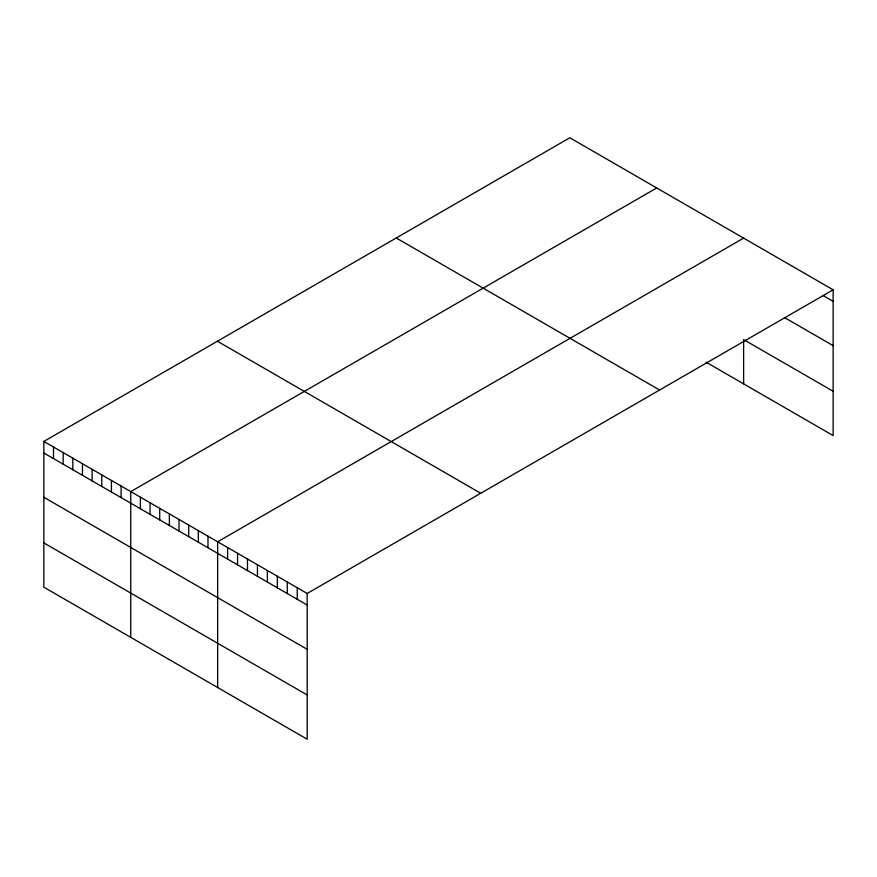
<?xml version="1.0" encoding="UTF-8"?>
<svg xmlns="http://www.w3.org/2000/svg" width="877" height="877" viewBox="0 0 877 877"><rect width="100%" height="100%" fill="white"/><g stroke="black" fill="none" stroke-linecap="round" stroke-linejoin="round"><path stroke-width="1.32" d="M833.15 289.816L307.18 593.477L307.18 739.223L43.85 587.184L43.85 441.438L569.82 137.777L833.15 289.816L833.15 435.562L706.073 362.19M656.72 187.952L130.75 491.613L130.75 637.36M743.619 238.116L217.649 541.789L217.649 687.535M823.207 295.637L833.15 301.381M784.52 317.573L833.15 345.659M743.619 339.585L833.15 391.274M396.251 237.985L659.581 390.024M217.419 341.23L480.749 493.269M43.85 441.438L307.18 593.477M43.85 453.003L307.18 605.042M43.85 497.292L307.18 649.32M43.85 542.907L307.18 694.946M743.619 340.813L743.619 383.863M297.237 587.733L297.237 599.298M287.283 581.988L287.283 593.554M277.34 576.244L277.34 587.809M267.386 570.499L267.386 582.065M257.443 564.755L257.443 576.321M247.489 559.011L247.489 570.576M237.546 553.277L237.546 564.832M227.592 547.533L227.592 559.087M207.992 536.209L207.992 547.774M198.334 530.64L198.334 542.205M188.687 525.06L188.687 536.625M179.029 519.491L179.029 531.056M169.371 513.911L169.371 525.476M159.713 508.342L159.713 519.908M150.066 502.762L150.066 514.328M140.408 497.193L140.408 508.748M121.092 486.044L121.092 497.599M111.434 480.464L111.434 492.03M101.787 474.895L101.787 486.45M92.129 469.316L92.129 480.881M82.471 463.747L82.471 475.301M72.813 458.167L72.813 469.732M63.166 452.587L63.166 464.152M53.508 447.018L53.508 458.583"/></g></svg>
